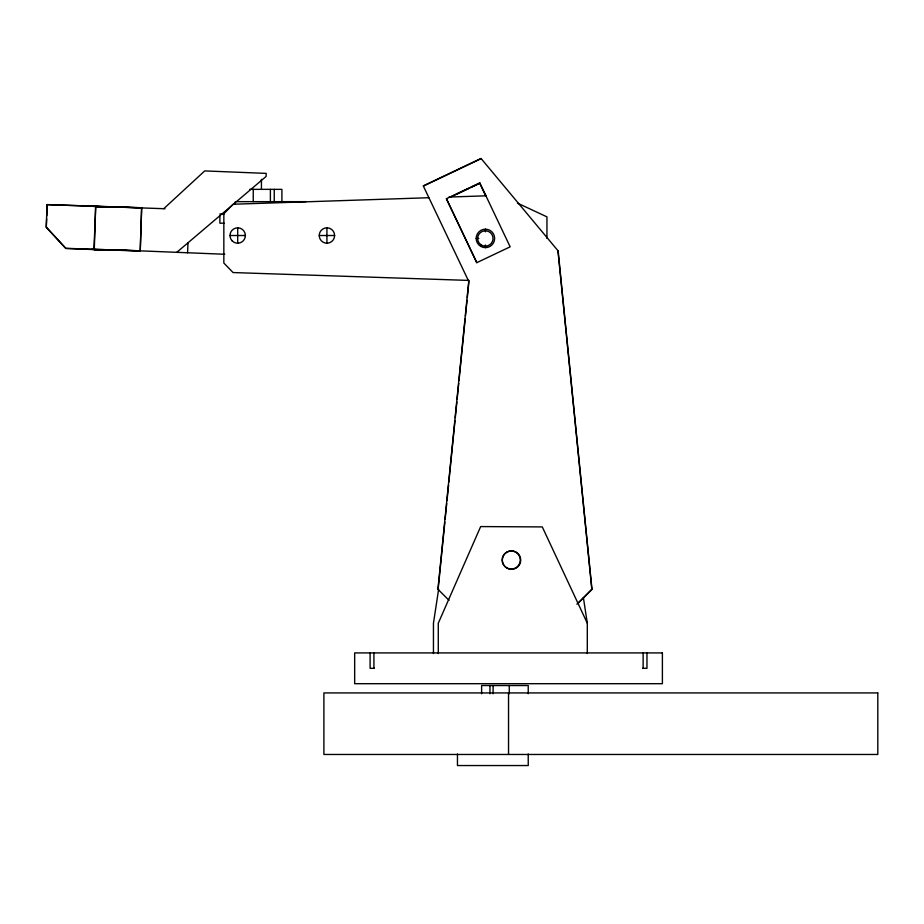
<?xml version="1.0" encoding="UTF-8"?>
<svg xmlns="http://www.w3.org/2000/svg" width="924" height="924" viewBox="0 0 924 924"><rect width="100%" height="100%" fill="white"/><g stroke="black" fill="none" stroke-linecap="round" stroke-linejoin="round"><path stroke-width="1.39" d="M100.37 206.722L95.68 206.572L94.271 249.607L140.24 250.831L141.649 207.761L47.101 204.62L46.2 227.189L65.812 248.475L98.96 249.792L140.24 250.831L141.649 207.761L95.68 206.537L93.971 249.572L98.649 249.757M46.662 218.734L46.316 227.2L65.812 248.313L105.232 249.688M46.766 215.916L47.216 204.631M187.584 252.76L187.988 242.723M117.487 249.93L224.751 254.262M468.722 281.543L437.93 589.269L449.041 600.346M438.115 589.431L444.848 522.164M445.125 519.3L446.719 503.557M446.985 500.692L448.579 484.95M448.845 482.085L455.012 420.536M455.289 417.671L456.883 401.928M457.149 399.064L458.743 383.321M459.009 380.457L465.176 318.919M465.453 316.054L467.036 300.312M467.313 297.447L468.907 281.704L423.273 185.886L481.034 158.454L558.142 250.935L591.984 589.431L578.077 603.326M438.646 589.177L433.448 623.238L433.448 653.534M576.911 604.157L591.81 589.269L557.946 250.774M163.791 208.651L204.724 170.917L266.228 173.389L266.1 176.461L176.807 252.298M423.446 186.047L481.208 158.616M446.408 198.741L479.775 182.894L510.152 246.823L476.784 262.67L446.408 198.741L476.796 262.67M456.849 194.028L468.399 188.542M472.245 186.717L479.949 183.056M451.513 196.581L479.787 183.287L485.862 196.2M428.828 197.724L233.067 204.25L223.839 213.791L223.839 263.028L233.067 272.557L469.126 280.434M448.972 197.055L486.394 195.807M249.676 189.351L281.901 189.351L281.901 201.651M236.66 201.651L306.052 201.651M219.889 213.964L224.093 213.964M224.093 223.192L219.889 223.192L219.889 215.28M229.995 235.516L245.38 235.516M319.23 235.516L334.615 235.516A7.692 7.692 0 0 0 323.077 228.852A7.692 7.692 0 0 0 323.077 242.18A7.692 7.692 0 0 0 334.615 235.516M476.172 238.404L478.805 238.404M374.416 668.306L370.097 668.306L370.097 652.921M642.642 668.306L646.962 668.306L646.962 652.921M165.003 208.743L47.101 204.62M117.752 249.942L126.103 250.115M93.347 206.479L127.812 207.253M91.626 249.353L104.562 249.642M517.463 203.107L546.95 216.863L546.95 238.404M484.8 193.289L486.036 195.842M587.306 653.534L587.306 623.238L542.284 526.923L480.665 526.576L438.276 623.238L438.276 653.534M583.402 597.689L587.306 623.238M643.139 652.921L643.139 668.306M528.228 693.739L528.228 685.539L481.612 685.539L481.612 693.751M528.228 754.007L528.239 765.546L457.461 765.546L457.461 754.007M509.274 685.539L509.274 693.751M508.535 692.931L508.535 754.469M493.093 685.539L493.093 693.751M489.963 685.539L489.963 693.751M485.4 229.175L485.4 231.808M485.4 244.999L485.4 247.632M373.92 652.921L373.92 668.306M326.923 227.824L326.923 243.208M274.243 189.351L274.243 201.651M270.385 189.351L270.385 201.651M261.434 179.325L261.434 189.351M253.245 189.351L253.245 201.651M237.687 227.824L237.687 243.208M235.285 201.651L235.285 204.389M662.393 652.921L354.666 652.921L354.666 683.691L662.393 683.691L662.393 652.921M877.8 692.931L323.897 692.931L323.897 754.469L877.8 754.469L877.8 692.931M506.895 568.087A9.228 9.228 0 0 0 520.743 560.094A9.228 9.228 0 0 0 506.895 552.102A9.228 9.228 0 0 0 506.895 568.087M506.722 567.867A9.044 9.044 0 0 0 520.293 560.025A9.044 9.044 0 0 0 506.722 552.194A9.044 9.044 0 0 0 506.722 567.867M480.792 246.396A9.228 9.228 0 0 0 494.64 238.404A9.228 9.228 0 0 0 480.792 230.411A9.228 9.228 0 0 0 480.792 246.396M232.247 240.956A7.692 7.692 0 0 0 245.114 237.514A7.692 7.692 0 0 0 235.689 228.089A7.692 7.692 0 0 0 232.247 240.956M480.838 244.71A7.692 7.692 0 0 0 493 239.27A7.692 7.692 0 0 0 482.213 231.45A7.692 7.692 0 0 0 480.838 244.71"/></g></svg>
